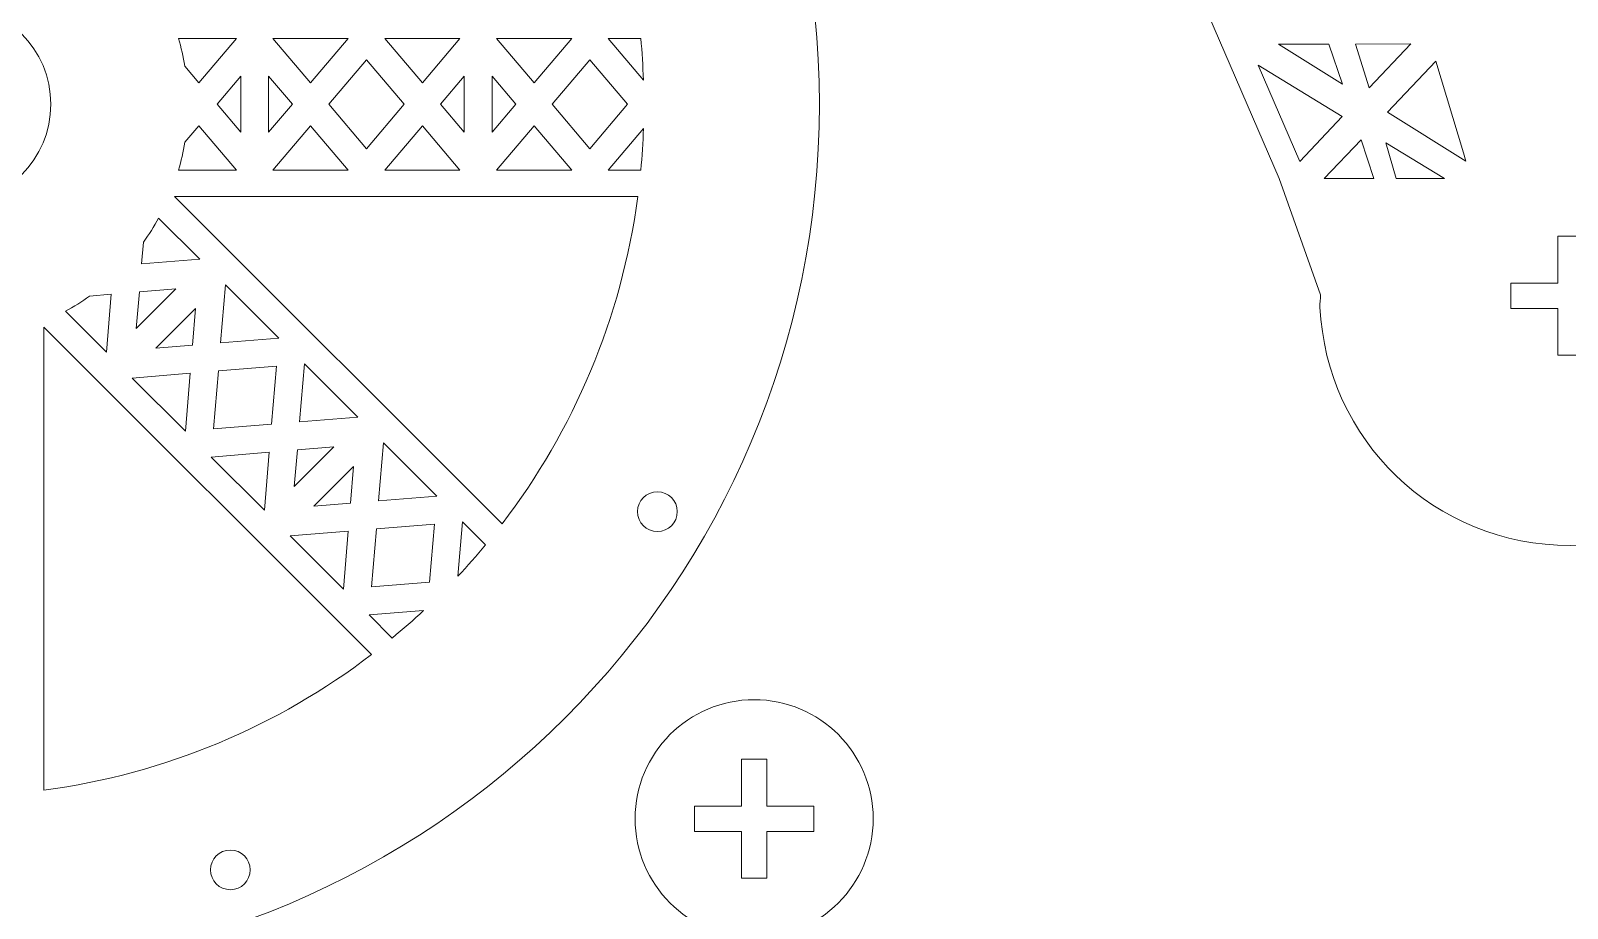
# Model space of a CAD drawing. Header units: millimetres. Extents: x -970 to 970, y -600 to 600.
# Drawn here: x 205.7 to 592.9, y -83.5 to 137.6 of the extents above; entities that cross this region are included whole.
import ezdxf

# ---------------------------------------------------------------- set-up
doc = ezdxf.new("R2010")
doc.units = ezdxf.units.MM
doc.header["$MEASUREMENT"] = 0
doc.layers.add('Camada 1', color=7, linetype='Continuous')

msp = doc.modelspace()

# ---------------------------------------------------------------- linework, layer by layer
at = {"layer": 'Camada 1', "color": 230, "lineweight": 20}
for points, knots in [([(530.7073, 71.037), (530.7073, 71.037), (520.2792, 100.3923), (520.2792, 100.3923), (520.2792, 100.3923), (520.2792, 100.3923), (460.3573, 239.013), (460.3573, 239.013), (460.3573, 239.013), (460.3573, 239.013), (456.8532, 239.013), (456.8532, 239.013), (456.8532, 239.013), (456.8532, 239.013), (367.2833, 376.2495), (367.2833, 376.2495), (367.2833, 376.2495), (367.2833, 376.2495), (367.2833, 393.9852), (367.2833, 393.9852), (367.2833, 393.9852), (367.2833, 393.9852), (370.4614, 393.9852), (370.4614, 393.9852), (370.4614, 393.9852), (370.4614, 393.9852), (370.4614, 402.267), (370.4614, 402.267), (370.4614, 402.267), (370.4614, 402.267), (367.2833, 402.267), (367.2833, 402.267), (367.2833, 402.267), (367.2833, 402.267), (367.2833, 409.1261), (367.2833, 409.1261), (367.2833, 409.1261), (367.2833, 409.1261), (387.4614, 409.1261), (387.4614, 409.1261), (387.4614, 409.1261), (387.4614, 409.1261), (387.4614, 405.9511), (387.4614, 405.9511), (387.4614, 405.9511), (387.4614, 405.9511), (427.4614, 405.9511), (427.4614, 405.9511), (427.4614, 405.9511), (427.4614, 405.9511), (427.4614, 409.1261), (427.4614, 409.1261), (427.4614, 409.1261), (427.4614, 409.1261), (759.6014, 409.1261), (759.6014, 409.1261), (759.6014, 409.1261), (759.6014, 409.1261), (759.6014, 405.9511), (759.6014, 405.9511), (759.6014, 405.9511), (759.6014, 405.9511), (799.6014, 405.9511), (799.6014, 405.9511), (799.6014, 405.9511), (799.6014, 405.9511), (799.6014, 409.1261), (799.6014, 409.1261), (799.6014, 409.1261), (799.6014, 409.1261), (819.7764, 409.1261), (819.7764, 409.1261), (819.7764, 409.1261), (819.7764, 409.1261), (819.7764, 402.267), (819.7764, 402.267), (819.7764, 402.267), (819.7764, 402.267), (816.6014, 402.267), (816.6014, 402.267), (816.6014, 402.267), (816.6014, 402.267), (816.6014, 393.9852), (816.6014, 393.9852), (816.6014, 393.9852), (816.6014, 393.9852), (819.7764, 393.9852), (819.7764, 393.9852), (819.7764, 393.9852), (819.7764, 393.9852), (819.7764, 376.2495), (819.7764, 376.2495), (819.7764, 376.2495), (819.7764, 376.2495), (730.2065, 239.013), (730.2065, 239.013), (730.2065, 239.013), (730.2065, 239.013), (726.7024, 239.013), (726.7024, 239.013), (726.7024, 239.013), (726.7024, 239.013), (666.7805, 100.3923), (666.7805, 100.3923), (666.7805, 100.3923), (666.7805, 100.3923), (656.5977, 71.037), (656.5977, 71.037), (656.5977, 71.037), (656.5977, 36.1583), (628.0182, 7.8836), (593.6525, 7.8836), (593.6525, 7.8836), (559.2868, 7.8836), (532.1681, 34.5194), (530.5719, 67.9769), (530.5719, 67.9769), (530.5235, 68.9909), (530.7073, 70.0111), (530.7073, 71.037)], [0, 0, 0, 0, 0.03225806, 0.03225806, 0.03225806, 0.03225806, 0.06451613, 0.06451613, 0.06451613, 0.06451613, 0.09677419, 0.09677419, 0.09677419, 0.09677419, 0.12903226, 0.12903226, 0.12903226, 0.12903226, 0.16129032, 0.16129032, 0.16129032, 0.16129032, 0.19354839, 0.19354839, 0.19354839, 0.19354839, 0.22580645, 0.22580645, 0.22580645, 0.22580645, 0.25806452, 0.25806452, 0.25806452, 0.25806452, 0.29032258, 0.29032258, 0.29032258, 0.29032258, 0.32258065, 0.32258065, 0.32258065, 0.32258065, 0.35483871, 0.35483871, 0.35483871, 0.35483871, 0.38709677, 0.38709677, 0.38709677, 0.38709677, 0.41935484, 0.41935484, 0.41935484, 0.41935484, 0.4516129, 0.4516129, 0.4516129, 0.4516129, 0.48387097, 0.48387097, 0.48387097, 0.48387097, 0.51612903, 0.51612903, 0.51612903, 0.51612903, 0.5483871, 0.5483871, 0.5483871, 0.5483871, 0.58064516, 0.58064516, 0.58064516, 0.58064516, 0.61290323, 0.61290323, 0.61290323, 0.61290323, 0.64516129, 0.64516129, 0.64516129, 0.64516129, 0.67741935, 0.67741935, 0.67741935, 0.67741935, 0.70967742, 0.70967742, 0.70967742, 0.70967742, 0.74193548, 0.74193548, 0.74193548, 0.74193548, 0.77419355, 0.77419355, 0.77419355, 0.77419355, 0.80645161, 0.80645161, 0.80645161, 0.80645161, 0.83870968, 0.83870968, 0.83870968, 0.83870968, 0.87096774, 0.87096774, 0.87096774, 0.87096774, 0.90322581, 0.90322581, 0.90322581, 0.90322581, 0.93548387, 0.93548387, 0.93548387, 0.93548387, 1, 1, 1, 1]), ([(536.2315, 124.1593), (536.2315, 124.1593), (532.7973, 134.244), (532.7973, 134.244), (532.7973, 134.244), (532.7973, 134.244), (520.0943, 134.2039), (520.0943, 134.2039), (520.0943, 134.2039), (520.0943, 134.2039), (536.2315, 124.1593), (536.2315, 124.1593)], [0, 0, 0, 0, 0.25, 0.25, 0.25, 0.25, 0.5, 0.5, 0.5, 0.5, 1, 1, 1, 1]), ([(542.9753, 123.2257), (542.9753, 123.2257), (553.4556, 134.3122), (553.4556, 134.3122), (553.4556, 134.3122), (553.4556, 134.3122), (539.5475, 134.2682), (539.5475, 134.2682), (539.5475, 134.2682), (539.5475, 134.2682), (542.9753, 123.2257), (542.9753, 123.2257)], [0, 0, 0, 0, 0.25, 0.25, 0.25, 0.25, 0.5, 0.5, 0.5, 0.5, 1, 1, 1, 1]), ([(525.4659, 104.705), (525.4659, 104.705), (536.1894, 116.0503), (536.1894, 116.0503), (536.1894, 116.0503), (536.1894, 116.0503), (514.9802, 128.9743), (514.9802, 128.9743), (514.9802, 128.9743), (514.9802, 128.9743), (525.4659, 104.705), (525.4659, 104.705)], [0, 0, 0, 0, 0.25, 0.25, 0.25, 0.25, 0.5, 0.5, 0.5, 0.5, 1, 1, 1, 1]), ([(547.5612, 117.1088), (547.5612, 117.1088), (567.3293, 104.7771), (567.3293, 104.7771), (567.3293, 104.7771), (567.3293, 104.7771), (566.7471, 106.8924), (566.7471, 106.8924), (566.7471, 106.8924), (566.7471, 106.8924), (559.7779, 129.9494), (559.7779, 129.9494), (559.7779, 129.9494), (559.7779, 129.9494), (547.5612, 117.1088), (547.5612, 117.1088)], [0, 0, 0, 0, 0.2, 0.2, 0.2, 0.2, 0.4, 0.4, 0.4, 0.4, 0.6, 0.6, 0.6, 0.6, 1, 1, 1, 1]), ([(544.1789, 100.3924), (544.1789, 100.3924), (540.9408, 110.151), (540.9408, 110.151), (540.9408, 110.151), (540.9408, 110.151), (531.6561, 100.3923), (531.6561, 100.3923), (531.6561, 100.3923), (531.6561, 100.3923), (544.1789, 100.3924), (544.1789, 100.3924)], [0, 0, 0, 0, 0.25, 0.25, 0.25, 0.25, 0.5, 0.5, 0.5, 0.5, 1, 1, 1, 1]), ([(549.7937, 100.3923), (549.7937, 100.3923), (561.9544, 100.3924), (561.9544, 100.3924), (561.9544, 100.3924), (561.9544, 100.3924), (547.156, 109.382), (547.156, 109.382), (547.156, 109.382), (547.156, 109.382), (549.7937, 100.3923), (549.7937, 100.3923)], [0, 0, 0, 0, 0.25, 0.25, 0.25, 0.25, 0.5, 0.5, 0.5, 0.5, 1, 1, 1, 1]), ([(596.8274, 55.8292), (596.8274, 55.8292), (596.8274, 67.6542), (596.8274, 67.6542), (596.8274, 67.6542), (596.8274, 67.6542), (608.6524, 67.6542), (608.6524, 67.6542), (608.6524, 67.6542), (608.6524, 67.6542), (608.6524, 74.0042), (608.6524, 74.0042), (608.6524, 74.0042), (608.6524, 74.0042), (596.8274, 74.0042), (596.8274, 74.0042), (596.8274, 74.0042), (596.8274, 74.0042), (596.8274, 85.8292), (596.8274, 85.8292), (596.8274, 85.8292), (596.8274, 85.8292), (590.4774, 85.8292), (590.4774, 85.8292), (590.4774, 85.8292), (590.4774, 85.8292), (590.4774, 74.0042), (590.4774, 74.0042), (590.4774, 74.0042), (590.4774, 74.0042), (578.6525, 74.0042), (578.6525, 74.0042), (578.6525, 74.0042), (578.6525, 74.0042), (578.6525, 67.6542), (578.6525, 67.6542), (578.6525, 67.6542), (578.6525, 67.6542), (590.4774, 67.6542), (590.4774, 67.6542), (590.4774, 67.6542), (590.4774, 67.6542), (590.4774, 55.8292), (590.4774, 55.8292), (590.4774, 55.8292), (590.4774, 55.8292), (596.8274, 55.8292), (596.8274, 55.8292)], [0, 0, 0, 0, 0.07692308, 0.07692308, 0.07692308, 0.07692308, 0.15384615, 0.15384615, 0.15384615, 0.15384615, 0.23076923, 0.23076923, 0.23076923, 0.23076923, 0.30769231, 0.30769231, 0.30769231, 0.30769231, 0.38461538, 0.38461538, 0.38461538, 0.38461538, 0.46153846, 0.46153846, 0.46153846, 0.46153846, 0.53846154, 0.53846154, 0.53846154, 0.53846154, 0.61538462, 0.61538462, 0.61538462, 0.61538462, 0.69230769, 0.69230769, 0.69230769, 0.69230769, 0.76923077, 0.76923077, 0.76923077, 0.76923077, 0.84615385, 0.84615385, 0.84615385, 0.84615385, 1, 1, 1, 1])]:
    msp.add_open_spline(points, degree=3, knots=knots, dxfattribs=at)
at = {"layer": 'Camada 1', "color": 230, "lineweight": 9}
for points, knots in [([(-32.9113, 119.0985), (-32.9113, -1.6723), (64.9923, -99.5767), (185.7621, -99.5775), (185.7621, -99.5775), (306.5329, -99.5784), (404.4373, -1.674), (404.4382, 119.0968), (404.4382, 119.0968), (404.4382, 239.8675), (306.5338, 337.7718), (185.763, 337.7718), (185.763, 337.7718), (64.9931, 337.7718), (-32.9113, 239.8683), (-32.9113, 119.0985)], [0, 0, 0, 0, 0.2, 0.2, 0.2, 0.2, 0.4, 0.4, 0.4, 0.4, 0.6, 0.6, 0.6, 0.6, 1, 1, 1, 1]), ([(185.7632, 144.0969), (199.5703, 144.0969), (210.7632, 132.904), (210.7632, 119.0969), (210.7632, 119.0969), (210.7631, 105.2898), (199.5702, 94.0969), (185.7631, 94.097), (185.7631, 94.097), (171.9561, 94.0971), (160.7633, 105.29), (160.7633, 119.0971), (160.7633, 119.0971), (160.7633, 132.9041), (171.9562, 144.0969), (185.7632, 144.0969)], [0, 0, 0, 0, 0.2, 0.2, 0.2, 0.2, 0.4, 0.4, 0.4, 0.4, 0.6, 0.6, 0.6, 0.6, 1, 1, 1, 1]), ([(242.9531, 135.7005), (242.9531, 135.7005), (257.5625, 135.7005), (257.5625, 135.7005), (257.5625, 135.7005), (257.5625, 135.7005), (248.0751, 124.5096), (248.0751, 124.5096), (248.0751, 124.5096), (248.0751, 124.5096), (244.5284, 128.693), (244.5284, 128.693), (244.5284, 128.693), (244.1414, 131.0791), (243.615, 133.4184), (242.9531, 135.7005)], [0, 0, 0, 0, 0.2, 0.2, 0.2, 0.2, 0.4, 0.4, 0.4, 0.4, 0.6, 0.6, 0.6, 0.6, 1, 1, 1, 1]), ([(266.7394, 135.7005), (266.7394, 135.7005), (285.7141, 135.7005), (285.7141, 135.7005), (285.7141, 135.7005), (285.7141, 135.7005), (276.2267, 124.5096), (276.2267, 124.5096), (276.2267, 124.5096), (276.2267, 124.5096), (266.7394, 135.7005), (266.7394, 135.7005)], [0, 0, 0, 0, 0.25, 0.25, 0.25, 0.25, 0.5, 0.5, 0.5, 0.5, 1, 1, 1, 1]), ([(294.891, 135.7005), (294.891, 135.7005), (313.8658, 135.7005), (313.8658, 135.7005), (313.8658, 135.7005), (313.8658, 135.7005), (304.3785, 124.5095), (304.3785, 124.5095), (304.3785, 124.5095), (304.3785, 124.5095), (294.891, 135.7005), (294.891, 135.7005)], [0, 0, 0, 0, 0.25, 0.25, 0.25, 0.25, 0.5, 0.5, 0.5, 0.5, 1, 1, 1, 1]), ([(323.0427, 135.7005), (323.0427, 135.7005), (342.0174, 135.7005), (342.0174, 135.7005), (342.0174, 135.7005), (342.0174, 135.7005), (332.5301, 124.5096), (332.5301, 124.5096), (332.5301, 124.5096), (332.5301, 124.5096), (323.0427, 135.7005), (323.0427, 135.7005)], [0, 0, 0, 0, 0.25, 0.25, 0.25, 0.25, 0.5, 0.5, 0.5, 0.5, 1, 1, 1, 1]), ([(351.1944, 135.7005), (351.1944, 135.7005), (359.4233, 135.7005), (359.4233, 135.7005), (359.4233, 135.7005), (359.7508, 132.2327), (359.9665, 128.7329), (360.0886, 125.2093), (360.0886, 125.2093), (360.0886, 125.2093), (351.1944, 135.7005), (351.1944, 135.7005)], [0, 0, 0, 0, 0.25, 0.25, 0.25, 0.25, 0.5, 0.5, 0.5, 0.5, 1, 1, 1, 1]), ([(280.8152, 119.0971), (280.8152, 119.0971), (290.3026, 130.288), (290.3026, 130.288), (290.3026, 130.288), (290.3026, 130.288), (299.7899, 119.0971), (299.7899, 119.0971), (299.7899, 119.0971), (299.7899, 119.0971), (290.3026, 107.906), (290.3026, 107.906), (290.3026, 107.906), (290.3026, 107.906), (280.8152, 119.0971), (280.8152, 119.0971)], [0, 0, 0, 0, 0.2, 0.2, 0.2, 0.2, 0.4, 0.4, 0.4, 0.4, 0.6, 0.6, 0.6, 0.6, 1, 1, 1, 1]), ([(337.1186, 119.0971), (337.1186, 119.0971), (346.6059, 130.2881), (346.6059, 130.2881), (346.6059, 130.2881), (346.6059, 130.2881), (356.0933, 119.0971), (356.0933, 119.0971), (356.0933, 119.0971), (356.0933, 119.0971), (346.6059, 107.906), (346.6059, 107.906), (346.6059, 107.906), (346.6059, 107.906), (337.1186, 119.0971), (337.1186, 119.0971)], [0, 0, 0, 0, 0.2, 0.2, 0.2, 0.2, 0.4, 0.4, 0.4, 0.4, 0.6, 0.6, 0.6, 0.6, 1, 1, 1, 1]), ([(258.651, 126.1597), (258.651, 126.1597), (258.6509, 112.0345), (258.6509, 112.0345), (258.6509, 112.0345), (258.6509, 112.0345), (252.6636, 119.0971), (252.6636, 119.0971), (252.6636, 119.0971), (252.6636, 119.0971), (258.651, 126.1597), (258.651, 126.1597)], [0, 0, 0, 0, 0.25, 0.25, 0.25, 0.25, 0.5, 0.5, 0.5, 0.5, 1, 1, 1, 1]), ([(265.651, 126.1597), (265.651, 126.1597), (271.6383, 119.0971), (271.6383, 119.0971), (271.6383, 119.0971), (271.6383, 119.0971), (265.6509, 112.0345), (265.6509, 112.0345), (265.6509, 112.0345), (265.6509, 112.0345), (265.651, 126.1597), (265.651, 126.1597)], [0, 0, 0, 0, 0.25, 0.25, 0.25, 0.25, 0.5, 0.5, 0.5, 0.5, 1, 1, 1, 1]), ([(308.9669, 119.0971), (308.9669, 119.0971), (314.9543, 126.1596), (314.9543, 126.1596), (314.9543, 126.1596), (314.9543, 126.1596), (314.9543, 112.0345), (314.9543, 112.0345), (314.9543, 112.0345), (314.9543, 112.0345), (308.9669, 119.0971), (308.9669, 119.0971)], [0, 0, 0, 0, 0.25, 0.25, 0.25, 0.25, 0.5, 0.5, 0.5, 0.5, 1, 1, 1, 1]), ([(321.9543, 126.1596), (321.9543, 126.1596), (327.9417, 119.0971), (327.9417, 119.0971), (327.9417, 119.0971), (327.9417, 119.0971), (321.9543, 112.0345), (321.9543, 112.0345), (321.9543, 112.0345), (321.9543, 112.0345), (321.9543, 126.1596), (321.9543, 126.1596)], [0, 0, 0, 0, 0.25, 0.25, 0.25, 0.25, 0.5, 0.5, 0.5, 0.5, 1, 1, 1, 1]), ([(248.0751, 113.6846), (248.0751, 113.6846), (257.5625, 102.4935), (257.5625, 102.4935), (257.5625, 102.4935), (257.5625, 102.4935), (242.9512, 102.4935), (242.9512, 102.4935), (242.9512, 102.4935), (243.6136, 104.7766), (244.1429, 107.1161), (244.5303, 109.5032), (244.5303, 109.5032), (244.5303, 109.5032), (248.0751, 113.6846), (248.0751, 113.6846)], [0, 0, 0, 0, 0.2, 0.2, 0.2, 0.2, 0.4, 0.4, 0.4, 0.4, 0.6, 0.6, 0.6, 0.6, 1, 1, 1, 1]), ([(276.2267, 113.6846), (276.2267, 113.6846), (285.7141, 102.4936), (285.7141, 102.4936), (285.7141, 102.4936), (285.7141, 102.4936), (266.7394, 102.4935), (266.7394, 102.4935), (266.7394, 102.4935), (266.7394, 102.4935), (276.2267, 113.6846), (276.2267, 113.6846)], [0, 0, 0, 0, 0.25, 0.25, 0.25, 0.25, 0.5, 0.5, 0.5, 0.5, 1, 1, 1, 1]), ([(294.8911, 102.4935), (294.8911, 102.4935), (304.3784, 113.6846), (304.3784, 113.6846), (304.3784, 113.6846), (304.3784, 113.6846), (313.8658, 102.4935), (313.8658, 102.4935), (313.8658, 102.4935), (313.8658, 102.4935), (294.8911, 102.4935), (294.8911, 102.4935)], [0, 0, 0, 0, 0.25, 0.25, 0.25, 0.25, 0.5, 0.5, 0.5, 0.5, 1, 1, 1, 1]), ([(332.5301, 113.6846), (332.5301, 113.6846), (342.0175, 102.4935), (342.0175, 102.4935), (342.0175, 102.4935), (342.0175, 102.4935), (323.0427, 102.4936), (323.0427, 102.4936), (323.0427, 102.4936), (323.0427, 102.4936), (332.5301, 113.6846), (332.5301, 113.6846)], [0, 0, 0, 0, 0.25, 0.25, 0.25, 0.25, 0.5, 0.5, 0.5, 0.5, 1, 1, 1, 1]), ([(351.1944, 102.4936), (351.1944, 102.4936), (360.0989, 112.9971), (360.0989, 112.9971), (360.0989, 112.9971), (359.9776, 109.4685), (359.7532, 105.9659), (359.4252, 102.4935), (359.4252, 102.4935), (359.4252, 102.4935), (351.1944, 102.4936), (351.1944, 102.4936)], [0, 0, 0, 0, 0.25, 0.25, 0.25, 0.25, 0.5, 0.5, 0.5, 0.5, 1, 1, 1, 1]), ([(241.9462, 95.8254), (241.9462, 95.8254), (358.664, 95.8254), (358.664, 95.8254), (358.664, 95.8254), (354.5605, 65.0589), (342.4367, 36.8303), (324.4644, 13.3071), (324.4644, 13.3071), (324.4644, 13.3071), (241.9462, 95.8254), (241.9462, 95.8254)], [0, 0, 0, 0, 0.25, 0.25, 0.25, 0.25, 0.5, 0.5, 0.5, 0.5, 1, 1, 1, 1]), ([(237.9382, 90.4032), (237.9382, 90.4032), (248.2734, 80.0679), (248.2734, 80.0679), (248.2734, 80.0679), (248.2734, 80.0679), (233.6516, 78.8632), (233.6516, 78.8632), (233.6516, 78.8632), (233.6516, 78.8632), (234.1032, 84.3446), (234.1032, 84.3446), (234.1032, 84.3446), (235.4978, 86.2806), (236.7801, 88.3027), (237.9382, 90.4032)], [0, 0, 0, 0, 0.2, 0.2, 0.2, 0.2, 0.4, 0.4, 0.4, 0.4, 0.6, 0.6, 0.6, 0.6, 1, 1, 1, 1]), ([(254.7625, 73.5788), (254.7625, 73.5788), (268.1796, 60.1617), (268.1796, 60.1617), (268.1796, 60.1617), (268.1796, 60.1617), (253.5578, 58.957), (253.5578, 58.957), (253.5578, 58.957), (253.5578, 58.957), (254.7625, 73.5788), (254.7625, 73.5788)], [0, 0, 0, 0, 0.25, 0.25, 0.25, 0.25, 0.5, 0.5, 0.5, 0.5, 1, 1, 1, 1]), ([(225.9972, 71.2088), (225.9972, 71.2088), (224.7925, 56.5869), (224.7925, 56.5869), (224.7925, 56.5869), (224.7925, 56.5869), (214.4552, 66.9242), (214.4552, 66.9242), (214.4552, 66.9242), (216.5556, 68.0822), (218.5791, 69.3628), (220.5151, 70.7571), (220.5151, 70.7571), (220.5151, 70.7571), (225.9972, 71.2088), (225.9972, 71.2088)], [0, 0, 0, 0, 0.2, 0.2, 0.2, 0.2, 0.4, 0.4, 0.4, 0.4, 0.6, 0.6, 0.6, 0.6, 1, 1, 1, 1]), ([(233.0689, 71.7915), (233.0689, 71.7915), (242.2967, 72.5518), (242.2967, 72.5518), (242.2967, 72.5518), (242.2967, 72.5518), (232.3086, 62.5638), (232.3086, 62.5638), (232.3086, 62.5638), (232.3086, 62.5638), (233.0689, 71.7915), (233.0689, 71.7915)], [0, 0, 0, 0, 0.25, 0.25, 0.25, 0.25, 0.5, 0.5, 0.5, 0.5, 1, 1, 1, 1]), ([(237.2584, 57.614), (237.2584, 57.614), (247.2464, 67.602), (247.2464, 67.602), (247.2464, 67.602), (247.2464, 67.602), (246.4861, 58.3744), (246.4861, 58.3744), (246.4861, 58.3744), (246.4861, 58.3744), (237.2584, 57.614), (237.2584, 57.614)], [0, 0, 0, 0, 0.25, 0.25, 0.25, 0.25, 0.5, 0.5, 0.5, 0.5, 1, 1, 1, 1]), ([(209.035, 62.9143), (209.035, 62.9143), (291.5541, -19.6048), (291.5541, -19.6048), (291.5541, -19.6048), (268.0311, -37.5742), (239.8007, -49.6942), (209.035, -53.796), (209.035, -53.796), (209.035, -53.796), (209.035, 62.9143), (209.035, 62.9143)], [0, 0, 0, 0, 0.25, 0.25, 0.25, 0.25, 0.5, 0.5, 0.5, 0.5, 1, 1, 1, 1]), ([(245.9034, 51.3026), (245.9034, 51.3026), (244.6986, 36.6808), (244.6986, 36.6808), (244.6986, 36.6808), (244.6986, 36.6808), (231.2815, 50.0979), (231.2815, 50.0979), (231.2815, 50.0979), (231.2815, 50.0979), (245.9034, 51.3026), (245.9034, 51.3026)], [0, 0, 0, 0, 0.25, 0.25, 0.25, 0.25, 0.5, 0.5, 0.5, 0.5, 1, 1, 1, 1]), ([(252.9752, 51.8853), (252.9752, 51.8853), (267.597, 53.0899), (267.597, 53.0899), (267.597, 53.0899), (267.597, 53.0899), (266.3923, 38.4681), (266.3923, 38.4681), (266.3923, 38.4681), (266.3923, 38.4681), (251.7705, 37.2634), (251.7705, 37.2634), (251.7705, 37.2634), (251.7705, 37.2634), (252.9752, 51.8853), (252.9752, 51.8853)], [0, 0, 0, 0, 0.2, 0.2, 0.2, 0.2, 0.4, 0.4, 0.4, 0.4, 0.6, 0.6, 0.6, 0.6, 1, 1, 1, 1]), ([(274.6687, 53.6726), (274.6687, 53.6726), (288.0859, 40.2554), (288.0859, 40.2554), (288.0859, 40.2554), (288.0859, 40.2554), (273.464, 39.0507), (273.464, 39.0507), (273.464, 39.0507), (273.464, 39.0507), (274.6687, 53.6726), (274.6687, 53.6726)], [0, 0, 0, 0, 0.25, 0.25, 0.25, 0.25, 0.5, 0.5, 0.5, 0.5, 1, 1, 1, 1]), ([(251.1878, 30.1916), (251.1878, 30.1916), (265.8096, 31.3963), (265.8096, 31.3963), (265.8096, 31.3963), (265.8096, 31.3963), (264.6049, 16.7745), (264.6049, 16.7745), (264.6049, 16.7745), (264.6049, 16.7745), (251.1878, 30.1916), (251.1878, 30.1916)], [0, 0, 0, 0, 0.25, 0.25, 0.25, 0.25, 0.5, 0.5, 0.5, 0.5, 1, 1, 1, 1]), ([(272.8814, 31.979), (272.8814, 31.979), (282.1091, 32.7393), (282.1091, 32.7393), (282.1091, 32.7393), (282.1091, 32.7393), (272.1211, 22.7513), (272.1211, 22.7513), (272.1211, 22.7513), (272.1211, 22.7513), (272.8814, 31.979), (272.8814, 31.979)], [0, 0, 0, 0, 0.25, 0.25, 0.25, 0.25, 0.5, 0.5, 0.5, 0.5, 1, 1, 1, 1]), ([(294.575, 33.7664), (294.575, 33.7664), (307.9921, 20.3492), (307.9921, 20.3492), (307.9921, 20.3492), (307.9921, 20.3492), (293.3703, 19.1445), (293.3703, 19.1445), (293.3703, 19.1445), (293.3703, 19.1445), (294.575, 33.7664), (294.575, 33.7664)], [0, 0, 0, 0, 0.25, 0.25, 0.25, 0.25, 0.5, 0.5, 0.5, 0.5, 1, 1, 1, 1]), ([(277.0709, 17.8016), (277.0709, 17.8016), (287.0588, 27.7895), (287.0588, 27.7895), (287.0588, 27.7895), (287.0588, 27.7895), (286.2986, 18.5618), (286.2986, 18.5618), (286.2986, 18.5618), (286.2986, 18.5618), (277.0709, 17.8016), (277.0709, 17.8016)], [0, 0, 0, 0, 0.25, 0.25, 0.25, 0.25, 0.5, 0.5, 0.5, 0.5, 1, 1, 1, 1]), ([(358.6067, 16.419), (358.6067, 19.1804), (360.8453, 21.419), (363.6067, 21.419), (363.6067, 21.419), (366.3681, 21.419), (368.6067, 19.1804), (368.6067, 16.419), (368.6067, 16.419), (368.6067, 13.6576), (366.3681, 11.419), (363.6067, 11.419), (363.6067, 11.419), (360.8453, 11.419), (358.6067, 13.6576), (358.6067, 16.419)], [0, 0, 0, 0, 0.2, 0.2, 0.2, 0.2, 0.4, 0.4, 0.4, 0.4, 0.6, 0.6, 0.6, 0.6, 1, 1, 1, 1]), ([(292.7876, 12.0728), (292.7876, 12.0728), (307.4095, 13.2775), (307.4095, 13.2775), (307.4095, 13.2775), (307.4095, 13.2775), (306.2048, -1.3444), (306.2048, -1.3444), (306.2048, -1.3444), (306.2048, -1.3444), (291.5829, -2.5491), (291.5829, -2.5491), (291.5829, -2.5491), (291.5829, -2.5491), (292.7876, 12.0728), (292.7876, 12.0728)], [0, 0, 0, 0, 0.2, 0.2, 0.2, 0.2, 0.4, 0.4, 0.4, 0.4, 0.6, 0.6, 0.6, 0.6, 1, 1, 1, 1]), ([(314.4812, 13.8601), (314.4812, 13.8601), (320.2861, 8.0553), (320.2861, 8.0553), (320.2861, 8.0553), (318.0527, 5.3531), (315.7415, 2.7182), (313.3522, 0.1565), (313.3522, 0.1565), (313.3522, 0.1565), (314.4812, 13.8601), (314.4812, 13.8601)], [0, 0, 0, 0, 0.25, 0.25, 0.25, 0.25, 0.5, 0.5, 0.5, 0.5, 1, 1, 1, 1]), ([(271.094, 10.2854), (271.094, 10.2854), (285.7159, 11.4901), (285.7159, 11.4901), (285.7159, 11.4901), (285.7159, 11.4901), (284.5111, -3.1318), (284.5111, -3.1318), (284.5111, -3.1318), (284.5111, -3.1318), (271.094, 10.2854), (271.094, 10.2854)], [0, 0, 0, 0, 0.25, 0.25, 0.25, 0.25, 0.5, 0.5, 0.5, 0.5, 1, 1, 1, 1]), ([(291.0003, -9.6208), (291.0003, -9.6208), (304.699, -8.4922), (304.699, -8.4922), (304.699, -8.4922), (302.1383, -10.8804), (299.5077, -13.1948), (296.8065, -15.4271), (296.8065, -15.4271), (296.8065, -15.4271), (291.0003, -9.6208), (291.0003, -9.6208)], [0, 0, 0, 0, 0.25, 0.25, 0.25, 0.25, 0.5, 0.5, 0.5, 0.5, 1, 1, 1, 1]), ([(387.9927, -90.9812), (404.5611, -90.9813), (417.9926, -77.5499), (417.9927, -60.9813), (417.9927, -60.9813), (417.9927, -44.4128), (404.5613, -30.9813), (387.9928, -30.9813), (387.9928, -30.9813), (371.4243, -30.9813), (357.9928, -44.4127), (357.9928, -60.9812), (357.9928, -60.9812), (357.9928, -77.5496), (371.4242, -90.9811), (387.9927, -90.9812)], [0, 0, 0, 0, 0.2, 0.2, 0.2, 0.2, 0.4, 0.4, 0.4, 0.4, 0.6, 0.6, 0.6, 0.6, 1, 1, 1, 1]), ([(391.1678, -64.1563), (391.1678, -64.1563), (391.1678, -75.9812), (391.1678, -75.9812), (391.1678, -75.9812), (391.1678, -75.9812), (384.8178, -75.9812), (384.8178, -75.9812), (384.8178, -75.9812), (384.8178, -75.9812), (384.8178, -64.1563), (384.8178, -64.1563), (384.8178, -64.1563), (384.8178, -64.1563), (372.9928, -64.1563), (372.9928, -64.1563), (372.9928, -64.1563), (372.9928, -64.1563), (372.9928, -57.8063), (372.9928, -57.8063), (372.9928, -57.8063), (372.9928, -57.8063), (384.8178, -57.8063), (384.8178, -57.8063), (384.8178, -57.8063), (384.8178, -57.8063), (384.8178, -45.9813), (384.8178, -45.9813), (384.8178, -45.9813), (384.8178, -45.9813), (391.1678, -45.9813), (391.1678, -45.9813), (391.1678, -45.9813), (391.1678, -45.9813), (391.1678, -57.8063), (391.1678, -57.8063), (391.1678, -57.8063), (391.1678, -57.8063), (402.9927, -57.8063), (402.9927, -57.8063), (402.9927, -57.8063), (402.9927, -57.8063), (402.9927, -64.1563), (402.9927, -64.1563), (402.9927, -64.1563), (402.9927, -64.1563), (391.1678, -64.1563), (391.1678, -64.1563)], [0, 0, 0, 0, 0.07692308, 0.07692308, 0.07692308, 0.07692308, 0.15384615, 0.15384615, 0.15384615, 0.15384615, 0.23076923, 0.23076923, 0.23076923, 0.23076923, 0.30769231, 0.30769231, 0.30769231, 0.30769231, 0.38461538, 0.38461538, 0.38461538, 0.38461538, 0.46153846, 0.46153846, 0.46153846, 0.46153846, 0.53846154, 0.53846154, 0.53846154, 0.53846154, 0.61538462, 0.61538462, 0.61538462, 0.61538462, 0.69230769, 0.69230769, 0.69230769, 0.69230769, 0.76923077, 0.76923077, 0.76923077, 0.76923077, 0.84615385, 0.84615385, 0.84615385, 0.84615385, 1, 1, 1, 1]), ([(255.9991, -68.8745), (258.7605, -68.8745), (260.9991, -71.1131), (260.9991, -73.8745), (260.9991, -73.8745), (260.9991, -76.636), (258.7605, -78.8745), (255.9991, -78.8745), (255.9991, -78.8745), (253.2376, -78.8745), (250.9991, -76.6359), (250.9991, -73.8745), (250.9991, -73.8745), (250.9991, -71.1131), (253.2377, -68.8745), (255.9991, -68.8745)], [0, 0, 0, 0, 0.2, 0.2, 0.2, 0.2, 0.4, 0.4, 0.4, 0.4, 0.6, 0.6, 0.6, 0.6, 1, 1, 1, 1])]:
    msp.add_open_spline(points, degree=3, knots=knots, dxfattribs=at)

doc.saveas('drawing.dxf')
